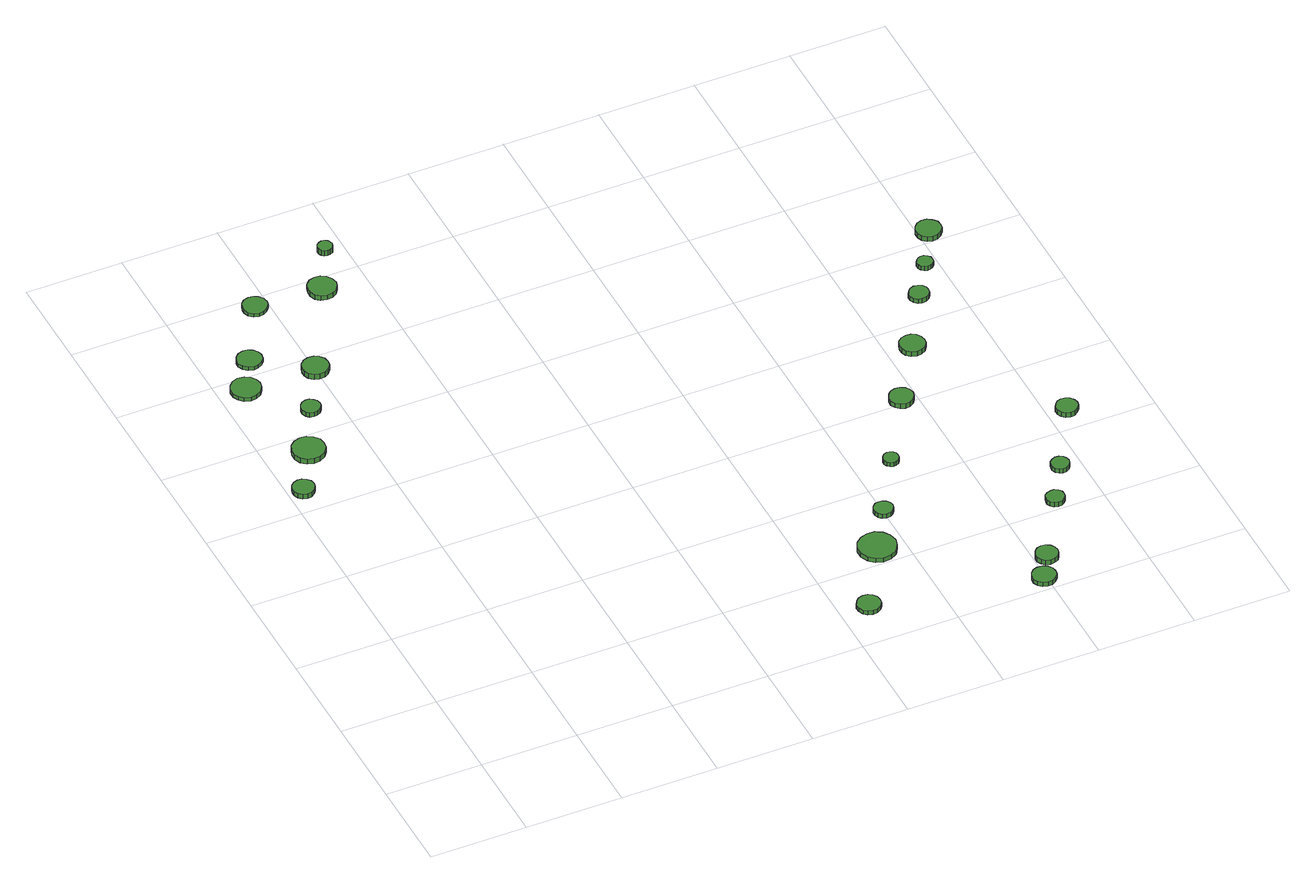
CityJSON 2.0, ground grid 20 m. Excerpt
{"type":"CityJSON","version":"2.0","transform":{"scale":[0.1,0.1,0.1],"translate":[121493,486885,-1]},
"CityObjects":{
"tree1":{"type":"SolitaryVegetationObject","attributes":{"function":"something"},"geometry":[{"type":"MultiSurface","lod":"1","boundaries":[[[0,1,2,3,4,5,6,7,8,9,10,11,12,13,14]],[[15,16,17,18,19,20,21,22,23,24,25,26,27,28,29]],[[0,29,28,1]],[[1,28,27,2]],[[2,27,26,3]],[[3,26,25,4]],[[4,25,24,5]],[[5,24,23,6]],[[6,23,22,7]],[[7,22,21,8]],[[8,21,20,9]],[[9,20,19,10]],[[10,19,18,11]],[[11,18,17,12]],[[12,17,16,13]],[[13,16,15,14]],[[14,15,29,0]]]}]},
"tree2":{"type":"SolitaryVegetationObject","attributes":{"function":"something"},"geometry":[{"type":"MultiSurface","lod":"1","boundaries":[[[30,31,32,33,34,35,36,37,38,39,40,41,42,43,44]],[[45,46,47,48,49,50,51,52,53,54,55,56,57,58,59]],[[30,59,58,31]],[[31,58,57,32]],[[32,57,56,33]],[[33,56,55,34]],[[34,55,54,35]],[[35,54,53,36]],[[36,53,52,37]],[[37,52,51,38]],[[38,51,50,39]],[[39,50,49,40]],[[40,49,48,41]],[[41,48,47,42]],[[42,47,46,43]],[[43,46,45,44]],[[44,45,59,30]]]}]},
"tree3":{"type":"SolitaryVegetationObject","attributes":{"function":"something"},"geometry":[{"type":"MultiSurface","lod":"1","boundaries":[[[60,61,62,63,64,65,66,67,68,69,70,71,72,73,74]],[[75,76,77,78,79,80,81,82,83,84,85,86,87,88,89]],[[60,89,88,61]],[[61,88,87,62]],[[62,87,86,63]],[[63,86,85,64]],[[64,85,84,65]],[[65,84,83,66]],[[66,83,82,67]],[[67,82,81,68]],[[68,81,80,69]],[[69,80,79,70]],[[70,79,78,71]],[[71,78,77,72]],[[72,77,76,73]],[[73,76,75,74]],[[74,75,89,60]]]}]},
"tree4":{"type":"SolitaryVegetationObject","attributes":{"function":"something"},"geometry":[{"type":"MultiSurface","lod":"1","boundaries":[[[90,91,92,93,94,95,96,97,98,99,100,101,102,103,104]],[[105,106,107,108,109,110,111,112,113,114,115,116,117,118,119]],[[90,119,118,91]],[[91,118,117,92]],[[92,117,116,93]],[[93,116,115,94]],[[94,115,114,95]],[[95,114,113,96]],[[96,113,112,97]],[[97,112,111,98]],[[98,111,110,99]],[[99,110,109,100]],[[100,109,108,101]],[[101,108,107,102]],[[102,107,106,103]],[[103,106,105,104]],[[104,105,119,90]]]}]},
"tree5":{"type":"SolitaryVegetationObject","attributes":{"function":"something"},"geometry":[{"type":"MultiSurface","lod":"1","boundaries":[[[120,121,122,123,124,125,126,127,128,129,130,131,132,133,134]],[[135,136,137,138,139,140,141,142,143,144,145,146,147,148,149]],[[120,149,148,121]],[[121,148,147,122]],[[122,147,146,123]],[[123,146,145,124]],[[124,145,144,125]],[[125,144,143,126]],[[126,143,142,127]],[[127,142,141,128]],[[128,141,140,129]],[[129,140,139,130]],[[130,139,138,131]],[[131,138,137,132]],[[132,137,136,133]],[[133,136,135,134]],[[134,135,149,120]]]}]},
"tree6":{"type":"SolitaryVegetationObject","attributes":{"function":"something"},"geometry":[{"type":"MultiSurface","lod":"1","boundaries":[[[150,151,152,153,154,155,156,157,158,159,160,161,162,163,164]],[[165,166,167,168,169,170,171,172,173,174,175,176,177,178,179]],[[150,179,178,151]],[[151,178,177,152]],[[152,177,176,153]],[[153,176,175,154]],[[154,175,174,155]],[[155,174,173,156]],[[156,173,172,157]],[[157,172,171,158]],[[158,171,170,159]],[[159,170,169,160]],[[160,169,168,161]],[[161,168,167,162]],[[162,167,166,163]],[[163,166,165,164]],[[164,165,179,150]]]}]},
"tree7":{"type":"SolitaryVegetationObject","attributes":{"function":"something"},"geometry":[{"type":"MultiSurface","lod":"1","boundaries":[[[180,181,182,183,184,185,186,187,188,189,190,191,192,193,194]],[[195,196,197,198,199,200,201,202,203,204,205,206,207,208,209]],[[180,209,208,181]],[[181,208,207,182]],[[182,207,206,183]],[[183,206,205,184]],[[184,205,204,185]],[[185,204,203,186]],[[186,203,202,187]],[[187,202,201,188]],[[188,201,200,189]],[[189,200,199,190]],[[190,199,198,191]],[[191,198,197,192]],[[192,197,196,193]],[[193,196,195,194]],[[194,195,209,180]]]}]},
"tree8":{"type":"SolitaryVegetationObject","attributes":{"function":"something"},"geometry":[{"type":"MultiSurface","lod":"1","boundaries":[[[210,211,212,213,214,215,216,217,218,219,220,221,222,223,224]],[[225,226,227,228,229,230,231,232,233,234,235,236,237,238,239]],[[210,239,238,211]],[[211,238,237,212]],[[212,237,236,213]],[[213,236,235,214]],[[214,235,234,215]],[[215,234,233,216]],[[216,233,232,217]],[[217,232,231,218]],[[218,231,230,219]],[[219,230,229,220]],[[220,229,228,221]],[[221,228,227,222]],[[222,227,226,223]],[[223,226,225,224]],[[224,225,239,210]]]}]},
"tree9":{"type":"SolitaryVegetationObject","attributes":{"function":"something"},"geometry":[{"type":"MultiSurface","lod":"1","boundaries":[[[240,241,242,243,244,245,246,247,248,249,250,251,252,253,254]],[[255,256,257,258,259,260,261,262,263,264,265,266,267,268,269]],[[240,269,268,241]],[[241,268,267,242]],[[242,267,266,243]],[[243,266,265,244]],[[244,265,264,245]],[[245,264,263,246]],[[246,263,262,247]],[[247,262,261,248]],[[248,261,260,249]],[[249,260,259,250]],[[250,259,258,251]],[[251,258,257,252]],[[252,257,256,253]],[[253,256,255,254]],[[254,255,269,240]]]}]},
"tree10":{"type":"SolitaryVegetationObject","attributes":{"function":"something"},"geometry":[{"type":"MultiSurface","lod":"1","boundaries":[[[270,271,272,273,274,275,276,277,278,279,280,281,282,283,284]],[[285,286,287,288,289,290,291,292,293,294,295,296,297,298,299]],[[270,299,298,271]],[[271,298,297,272]],[[272,297,296,273]],[[273,296,295,274]],[[274,295,294,275]],[[275,294,293,276]],[[276,293,292,277]],[[277,292,291,278]],[[278,291,290,279]],[[279,290,289,280]],[[280,289,288,281]],[[281,288,287,282]],[[282,287,286,283]],[[283,286,285,284]],[[284,285,299,270]]]}]},
"tree11":{"type":"SolitaryVegetationObject","attributes":{"function":"something"},"geometry":[{"type":"MultiSurface","lod":"1","boundaries":[[[300,301,302,303,304,305,306,307,308,309,310,311,312,313,314]],[[315,316,317,318,319,320,321,322,323,324,325,326,327,328,329]],[[300,329,328,301]],[[301,328,327,302]],[[302,327,326,303]],[[303,326,325,304]],[[304,325,324,305]],[[305,324,323,306]],[[306,323,322,307]],[[307,322,321,308]],[[308,321,320,309]],[[309,320,319,310]],[[310,319,318,311]],[[311,318,317,312]],[[312,317,316,313]],[[313,316,315,314]],[[314,315,329,300]]]}]},
"tree12":{"type":"SolitaryVegetationObject","attributes":{"function":"something"},"geometry":[{"type":"MultiSurface","lod":"1","boundaries":[[[330,331,332,333,334,335,336,337,338,339,340,341,342,343,344]],[[345,346,347,348,349,350,351,352,353,354,355,356,357,358,359]],[[330,359,358,331]],[[331,358,357,332]],[[332,357,356,333]],[[333,356,355,334]],[[334,355,354,335]],[[335,354,353,336]],[[336,353,352,337]],[[337,352,351,338]],[[338,351,350,339]],[[339,350,349,340]],[[340,349,348,341]],[[341,348,347,342]],[[342,347,346,343]],[[343,346,345,344]],[[344,345,359,330]]]}]},
"tree13":{"type":"SolitaryVegetationObject","attributes":{"function":"something"},"geometry":[{"type":"MultiSurface","lod":"1","boundaries":[[[360,361,362,363,364,365,366,367,368,369,370,371,372,373,374]],[[375,376,377,378,379,380,381,382,383,384,385,386,387,388,389]],[[360,389,388,361]],[[361,388,387,362]],[[362,387,386,363]],[[363,386,385,364]],[[364,385,384,365]],[[365,384,383,366]],[[366,383,382,367]],[[367,382,381,368]],[[368,381,380,369]],[[369,380,379,370]],[[370,379,378,371]],[[371,378,377,372]],[[372,377,376,373]],[[373,376,375,374]],[[374,375,389,360]]]}]},
"tree14":{"type":"SolitaryVegetationObject","attributes":{"function":"something"},"geometry":[{"type":"MultiSurface","lod":"1","boundaries":[[[390,391,392,393,394,395,396,397,398,399,400,401,402,403,404]],[[405,406,407,408,409,410,411,412,413,414,415,416,417,418,419]],[[390,419,418,391]],[[391,418,417,392]],[[392,417,416,393]],[[393,416,415,394]],[[394,415,414,395]],[[395,414,413,396]],[[396,413,412,397]],[[397,412,411,398]],[[398,411,410,399]],[[399,410,409,400]],[[400,409,408,401]],[[401,408,407,402]],[[402,407,406,403]],[[403,406,405,404]],[[404,405,419,390]]]}]},
"tree15":{"type":"SolitaryVegetationObject","attributes":{"function":"something"},"geometry":[{"type":"MultiSurface","lod":"1","boundaries":[[[420,421,422,423,424,425,426,427,428,429,430,431,432,433,434]],[[435,436,437,438,439,440,441,442,443,444,445,446,447,448,449]],[[420,449,448,421]],[[421,448,447,422]],[[422,447,446,423]],[[423,446,445,424]],[[424,445,444,425]],[[425,444,443,426]],[[426,443,442,427]],[[427,442,441,428]],[[428,441,440,429]],[[429,440,439,430]],[[430,439,438,431]],[[431,438,437,432]],[[432,437,436,433]],[[433,436,435,434]],[[434,435,449,420]]]}]},
"tree16":{"type":"SolitaryVegetationObject","attributes":{"function":"something"},"geometry":[{"type":"MultiSurface","lod":"1","boundaries":[[[450,451,452,453,454,455,456,457,458,459,460,461,462,463,464]],[[465,466,467,468,469,470,471,472,473,474,475,476,477,478,479]],[[450,479,478,451]],[[451,478,477,452]],[[452,477,476,453]],[[453,476,475,454]],[[454,475,474,455]],[[455,474,473,456]],[[456,473,472,457]],[[457,472,471,458]],[[458,471,470,459]],[[459,470,469,460]],[[460,469,468,461]],[[461,468,467,462]],[[462,467,466,463]],[[463,466,465,464]],[[464,465,479,450]]]}]},
"tree17":{"type":"SolitaryVegetationObject","attributes":{"function":"something"},"geometry":[{"type":"MultiSurface","lod":"1","boundaries":[[[480,481,482,483,484,485,486,487,488,489,490,491,492,493,494]],[[495,496,497,498,499,500,501,502,503,504,505,506,507,508,509]],[[480,509,508,481]],[[481,508,507,482]],[[482,507,506,483]],[[483,506,505,484]],[[484,505,504,485]],[[485,504,503,486]],[[486,503,502,487]],[[487,502,501,488]],[[488,501,500,489]],[[489,500,499,490]],[[490,499,498,491]],[[491,498,497,492]],[[492,497,496,493]],[[493,496,495,494]],[[494,495,509,480]]]}]},
"tree18":{"type":"SolitaryVegetationObject","attributes":{"function":"something"},"geometry":[{"type":"MultiSurface","lod":"1","boundaries":[[[510,511,512,513,514,515,516,517,518,519,520,521,522,523,524]],[[525,526,527,528,529,530,531,532,533,534,535,536,537,538,539]],[[510,539,538,511]],[[511,538,537,512]],[[512,537,536,513]],[[513,536,535,514]],[[514,535,534,515]],[[515,534,533,516]],[[516,533,532,517]],[[517,532,531,518]],[[518,531,530,519]],[[519,530,529,520]],[[520,529,528,521]],[[521,528,527,522]],[[522,527,526,523]],[[523,526,525,524]],[[524,525,539,510]]]}]},
"tree19":{"type":"SolitaryVegetationObject","attributes":{"function":"something"},"geometry":[{"type":"MultiSurface","lod":"1","boundaries":[[[540,541,542,543,544,545,546,547,548,549,550,551,552,553,554]],[[555,556,557,558,559,560,561,562,563,564,565,566,567,568,569]],[[540,569,568,541]],[[541,568,567,542]],[[542,567,566,543]],[[543,566,565,544]],[[544,565,564,545]],[[545,564,563,546]],[[546,563,562,547]],[[547,562,561,548]],[[548,561,560,549]],[[549,560,559,550]],[[550,559,558,551]],[[551,558,557,552]],[[552,557,556,553]],[[553,556,555,554]],[[554,555,569,540]]]}]},
"tree20":{"type":"SolitaryVegetationObject","attributes":{"function":"something"},"geometry":[{"type":"MultiSurface","lod":"1","boundaries":[[[570,571,572,573,574,575,576,577,578,579,580,581,582,583,584]],[[585,586,587,588,589,590,591,592,593,594,595,596,597,598,599]],[[570,599,598,571]],[[571,598,597,572]],[[572,597,596,573]],[[573,596,595,574]],[[574,595,594,575]],[[575,594,593,576]],[[576,593,592,577]],[[577,592,591,578]],[[578,591,590,579]],[[579,590,589,580]],[[580,589,588,581]],[[581,588,587,582]],[[582,587,586,583]],[[583,586,585,584]],[[584,585,599,570]]]}]},
"tree21":{"type":"SolitaryVegetationObject","attributes":{"function":"something"},"geometry":[{"type":"MultiSurface","lod":"1","boundaries":[[[600,601,602,603,604,605,606,607,608,609,610,611,612,613,614]],[[615,616,617,618,619,620,621,622,623,624,625,626,627,628,629]],[[600,629,628,601]],[[601,628,627,602]],[[602,627,626,603]],[[603,626,625,604]],[[604,625,624,605]],[[605,624,623,606]],[[606,623,622,607]],[[607,622,621,608]],[[608,621,620,609]],[[609,620,619,610]],[[610,619,618,611]],[[611,618,617,612]],[[612,617,616,613]],[[613,616,615,614]],[[614,615,629,600]]]}]},
"tree22":{"type":"SolitaryVegetationObject","attributes":{"function":"something"},"geometry":[{"type":"MultiSurface","lod":"1","boundaries":[[[630,631,632,633,634,635,636,637,638,639,640,641,642,643,644]],[[645,646,647,648,649,650,651,652,653,654,655,656,657,658,659]],[[630,659,658,631]],[[631,658,657,632]],[[632,657,656,633]],[[633,656,655,634]],[[634,655,654,635]],[[635,654,653,636]],[[636,653,652,637]],[[637,652,651,638]],[[638,651,650,639]],[[639,650,649,640]],[[640,649,648,641]],[[641,648,647,642]],[[642,647,646,643]],[[643,646,645,644]],[[644,645,659,630]]]}]},
"tree23":{"type":"SolitaryVegetationObject","attributes":{"function":"something"},"geometry":[{"type":"MultiSurface","lod":"1","boundaries":[[[660,661,662,663,664,665,666,667,668,669,670,671,672,673,674]],[[675,676,677,678,679,680,681,682,683,684,685,686,687,688,689]],[[660,689,688,661]],[[661,688,687,662]],[[662,687,686,663]],[[663,686,685,664]],[[664,685,684,665]],[[665,684,683,666]],[[666,683,682,667]],[[667,682,681,668]],[[668,681,680,669]],[[669,680,679,670]],[[670,679,678,671]],[[671,678,677,672]],[[672,677,676,673]],[[673,676,675,674]],[[674,675,689,660]]]}]}
},
"vertices":[
[54,858,17],[52,867,17],[46,874,17],[38,879,17],[29,880,17],[20,877,17],[13,871,17],[10,862,17],[10,853,17],[13,845,17],[20,838,17],[29,835,17],[38,836,17],[46,841,17],[52,849,17],[52,849,6],[46,841,6],[38,836,6],[29,835,6],[20,838,6],[13,845,6],[10,853,6],[10,862,6],[13,871,6],[20,877,6],[29,880,6],[38,879,6],[46,874,6],[52,867,6],[54,858,6],
[120,954,18],[118,968,18],[109,979,18],[97,986,18],[84,987,18],[71,983,18],[60,974,18],[55,961,18],[55,947,18],[60,934,18],[71,925,18],[84,921,18],[97,922,18],[109,929,18],[118,940,18],[118,940,6],[109,929,6],[97,922,6],[84,921,6],[71,925,6],[60,934,6],[55,947,6],[55,961,6],[60,974,6],[71,983,6],[84,987,6],[97,986,6],[109,979,6],[118,968,6],[120,954,6],
[86,1166,15],[83,1178,15],[76,1188,15],[65,1194,15],[52,1196,15],[40,1192,15],[31,1183,15],[26,1172,15],[26,1159,15],[31,1148,15],[40,1139,15],[52,1135,15],[65,1137,15],[76,1143,15],[83,1153,15],[83,1153,6],[76,1143,6],[65,1137,6],[52,1135,6],[40,1139,6],[31,1148,6],[26,1159,6],[26,1172,6],[31,1183,6],[40,1192,6],[52,1196,6],[65,1194,6],[76,1188,6],[83,1178,6],[86,1166,6],
[163,1063,17],[161,1071,17],[156,1077,17],[149,1082,17],[141,1082,17],[133,1080,17],[127,1074,17],[124,1067,17],[124,1059,17],[127,1051,17],[133,1045,17],[141,1043,17],[149,1044,17],[156,1048,17],[161,1055,17],[161,1055,6],[156,1048,6],[149,1044,6],[141,1043,6],[133,1045,6],[127,1051,6],[124,1059,6],[124,1067,6],[127,1074,6],[133,1080,6],[141,1082,6],[149,1082,6],[156,1077,6],[161,1071,6],[163,1063,6],
[123,1239,14],[121,1249,14],[114,1258,14],[105,1263,14],[95,1264,14],[85,1261,14],[77,1254,14],[72,1244,14],[72,1234,14],[77,1224,14],[85,1217,14],[95,1213,14],[105,1215,14],[114,1220,14],[121,1228,14],[121,1228,6],[114,1220,6],[105,1215,6],[95,1213,6],[85,1217,6],[77,1224,6],[72,1234,6],[72,1244,6],[77,1254,6],[85,1261,6],[95,1264,6],[105,1263,6],[114,1258,6],[121,1249,6],[123,1239,6],
[227,1164,18],[225,1175,18],[218,1184,18],[209,1189,18],[197,1190,18],[187,1187,18],[178,1179,18],[174,1169,18],[174,1158,18],[178,1148,18],[187,1140,18],[197,1137,18],[209,1138,18],[218,1143,18],[225,1153,18],[225,1153,6],[218,1143,6],[209,1138,6],[197,1137,6],[187,1140,6],[178,1148,6],[174,1158,6],[174,1169,6],[178,1179,6],[187,1187,6],[197,1190,6],[209,1189,6],[218,1184,6],[225,1175,6],[227,1164,6],
[198,1374,14],[196,1384,14],[189,1393,14],[180,1398,14],[170,1399,14],[160,1396,14],[152,1389,14],[148,1379,14],[148,1369,14],[152,1359,14],[160,1352,14],[170,1349,14],[180,1350,14],[189,1355,14],[196,1364,14],[196,1364,6],[189,1355,6],[180,1350,6],[170,1349,6],[160,1352,6],[152,1359,6],[148,1369,6],[148,1379,6],[152,1389,6],[160,1396,6],[170,1399,6],[180,1398,6],[189,1393,6],[196,1384,6],[198,1374,6],
[339,1366,17],[336,1378,17],[329,1388,17],[319,1394,17],[307,1395,17],[295,1392,17],[286,1383,17],[282,1372,17],[282,1360,17],[286,1349,17],[295,1341,17],[307,1338,17],[319,1339,17],[329,1345,17],[336,1355,17],[336,1355,6],[329,1345,6],[319,1339,6],[307,1338,6],[295,1341,6],[286,1349,6],[282,1360,6],[282,1372,6],[286,1383,6],[295,1392,6],[307,1395,6],[319,1394,6],[329,1388,6],[336,1378,6],[339,1366,6],
[378,1465,21],[376,1471,21],[373,1476,21],[367,1480,21],[361,1480,21],[355,1478,21],[350,1474,21],[348,1468,21],[348,1462,21],[350,1456,21],[355,1452,21],[361,1450,21],[367,1451,21],[373,1454,21],[376,1459,21],[376,1459,8],[373,1454,8],[367,1451,8],[361,1450,8],[355,1452,8],[350,1456,8],[348,1462,8],[348,1468,8],[350,1474,8],[355,1478,8],[361,1480,8],[367,1480,8],[373,1476,8],[376,1471,8],[378,1465,8],
[883,99,16],[881,109,16],[875,117,16],[867,122,16],[857,123,16],[847,120,16],[840,113,16],[835,104,16],[835,94,16],[840,84,16],[847,78,16],[857,75,16],[867,76,16],[875,81,16],[881,89,16],[881,89,7],[875,81,7],[867,76,7],[857,75,7],[847,78,7],[840,84,7],[835,94,7],[835,104,7],[840,113,7],[847,120,7],[857,123,7],[867,122,7],[875,117,7],[881,109,7],[883,99,7],
[983,243,16],[979,259,16],[970,272,16],[956,280,16],[940,281,16],[925,276,16],[913,266,16],[906,251,16],[906,235,16],[913,220,16],[925,209,16],[940,204,16],[956,206,16],[970,214,16],[979,227,16],[979,227,6],[970,214,6],[956,206,6],[940,204,6],[925,209,6],[913,220,6],[906,235,6],[906,251,6],[913,266,6],[925,276,6],[940,281,6],[956,280,6],[970,272,6],[979,259,6],[983,243,6],
[1021,336,16],[1019,344,16],[1014,350,16],[1007,354,16],[999,355,16],[991,353,16],[985,347,16],[982,340,16],[982,332,16],[985,324,16],[991,319,16],[999,316,16],[1007,317,16],[1014,321,16],[1019,328,16],[1019,328,6],[1014,321,6],[1007,317,6],[999,316,6],[991,319,6],[985,324,6],[982,332,6],[982,340,6],[985,347,6],[991,353,6],[999,355,6],[1007,354,6],[1014,350,6],[1019,344,6],[1021,336,6],
[1219,32,16],[1217,42,16],[1211,50,16],[1202,55,16],[1192,56,16],[1182,53,16],[1175,46,16],[1171,37,16],[1171,27,16],[1175,18,16],[1182,11,16],[1192,8,16],[1202,9,16],[1211,14,16],[1217,22,16],[1217,22,6],[1211,14,6],[1202,9,6],[1192,8,6],[1182,11,6],[1175,18,6],[1171,27,6],[1171,37,6],[1175,46,6],[1182,53,6],[1192,56,6],[1202,55,6],[1211,50,6],[1217,42,6],[1219,32,6],
[1091,461,16],[1090,468,16],[1086,473,16],[1080,476,16],[1074,477,16],[1068,475,16],[1063,470,16],[1060,464,16],[1060,458,16],[1063,452,16],[1068,447,16],[1074,445,16],[1080,446,16],[1086,449,16],[1090,455,16],[1090,455,6],[1086,449,6],[1080,446,6],[1074,445,6],[1068,447,6],[1063,452,6],[1060,458,6],[1060,464,6],[1063,470,6],[1068,475,6],[1074,477,6],[1080,476,6],[1086,473,6],[1090,468,6],[1091,461,6],
[1248,85,17],[1246,94,17],[1241,102,17],[1232,107,17],[1223,108,17],[1214,105,17],[1207,98,17],[1203,90,17],[1203,80,17],[1207,72,17],[1214,65,17],[1223,63,17],[1232,64,17],[1241,68,17],[1246,76,17],[1246,76,6],[1241,68,6],[1232,64,6],[1223,63,6],[1214,65,6],[1207,72,6],[1203,80,6],[1203,90,6],[1207,98,6],[1214,105,6],[1223,108,6],[1232,107,6],[1241,102,6],[1246,94,6],[1248,85,6],
[1193,612,17],[1191,622,17],[1185,630,17],[1176,635,17],[1166,636,17],[1156,633,17],[1149,626,17],[1144,617,17],[1144,607,17],[1149,597,17],[1156,591,17],[1166,587,17],[1176,588,17],[1185,594,17],[1191,602,17],[1191,602,6],[1185,594,6],[1176,588,6],[1166,587,6],[1156,591,6],[1149,597,6],[1144,607,6],[1144,617,6],[1149,626,6],[1156,633,6],[1166,636,6],[1176,635,6],[1185,630,6],[1191,622,6],[1193,612,6],
[1328,226,17],[1327,233,17],[1322,240,17],[1315,244,17],[1308,244,17],[1300,242,17],[1294,237,17],[1291,230,17],[1291,222,17],[1294,215,17],[1300,210,17],[1308,207,17],[1315,208,17],[1322,212,17],[1327,218,17],[1327,218,6],[1322,212,6],[1315,208,6],[1308,207,6],[1300,210,6],[1294,215,6],[1291,222,6],[1291,230,6],[1294,237,6],[1300,242,6],[1308,244,6],[1315,244,6],[1322,240,6],[1327,233,6],[1328,226,6],
[1378,310,16],[1376,318,16],[1372,324,16],[1365,328,16],[1357,329,16],[1350,326,16],[1344,321,16],[1341,314,16],[1341,306,16],[1344,299,16],[1350,294,16],[1357,291,16],[1365,292,16],[1372,296,16],[1376,302,16],[1376,302,6],[1372,296,6],[1365,292,6],[1357,291,6],[1350,294,6],[1344,299,6],[1341,306,6],[1341,314,6],[1344,321,6],[1350,326,6],[1357,329,6],[1365,328,6],[1372,324,6],[1376,318,6],[1378,310,6],
[1278,740,17],[1276,751,17],[1270,760,17],[1260,765,17],[1250,766,17],[1239,763,17],[1231,756,17],[1227,746,17],[1227,735,17],[1231,725,17],[1239,718,17],[1250,714,17],[1260,716,17],[1270,721,17],[1276,730,17],[1276,730,6],[1270,721,6],[1260,716,6],[1250,714,6],[1239,718,6],[1231,725,6],[1227,735,6],[1227,746,6],[1231,756,6],[1239,763,6],[1250,766,6],[1260,765,6],[1270,760,6],[1276,751,6],[1278,740,6],
[1463,453,17],[1461,462,17],[1455,470,17],[1447,474,17],[1438,475,17],[1429,472,17],[1423,466,17],[1419,458,17],[1419,448,17],[1423,440,17],[1429,434,17],[1438,431,17],[1447,432,17],[1455,437,17],[1461,444,17],[1461,444,6],[1455,437,6],[1447,432,6],[1438,431,6],[1429,434,6],[1423,440,6],[1419,448,6],[1419,458,6],[1423,466,6],[1429,472,6],[1438,475,6],[1447,474,6],[1455,470,6],[1461,462,6],[1463,453,6],
[1346,868,17],[1345,876,17],[1340,883,17],[1332,887,17],[1324,888,17],[1316,885,17],[1310,880,17],[1306,872,17],[1306,864,17],[1310,856,17],[1316,850,17],[1324,848,17],[1332,849,17],[1340,853,17],[1345,860,17],[1345,860,6],[1340,853,6],[1332,849,6],[1324,848,6],[1316,850,6],[1310,856,6],[1306,864,6],[1306,872,6],[1310,880,6],[1316,885,6],[1324,888,6],[1332,887,6],[1340,883,6],[1345,876,6],[1346,868,6],
[1391,945,16],[1390,952,16],[1386,957,16],[1380,961,16],[1373,961,16],[1367,959,16],[1362,955,16],[1359,949,16],[1359,942,16],[1362,936,16],[1367,931,16],[1373,929,16],[1380,930,16],[1386,933,16],[1390,939,16],[1390,939,6],[1386,933,6],[1380,930,6],[1373,929,6],[1367,931,6],[1362,936,6],[1359,942,6],[1359,949,6],[1362,955,6],[1367,959,6],[1373,961,6],[1380,961,6],[1386,957,6],[1390,952,6],[1391,945,6],
[1447,1027,17],[1445,1038,17],[1438,1046,17],[1429,1052,17],[1418,1053,17],[1408,1050,17],[1400,1042,17],[1396,1033,17],[1396,1022,17],[1400,1012,17],[1408,1005,17],[1418,1002,17],[1429,1003,17],[1438,1008,17],[1445,1017,17],[1445,1017,6],[1438,1008,6],[1429,1003,6],[1418,1002,6],[1408,1005,6],[1400,1012,6],[1396,1022,6],[1396,1033,6],[1400,1042,6],[1408,1050,6],[1418,1053,6],[1429,1052,6],[1438,1046,6],[1445,1038,6],[1447,1027,6]
]}
